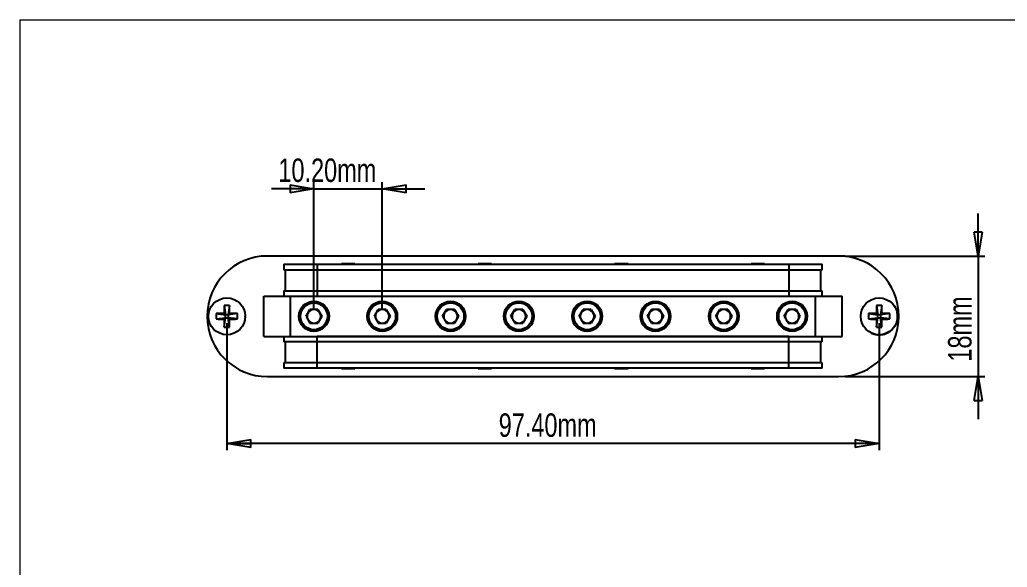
# Model space of a CAD drawing. Header units: millimetres. Extents: x 5 to 292, y 4 to 204.
# Drawn here: x 4.9 to 152.4, y 122.8 to 204.5 of the extents above; entities that cross this region are included whole.
import ezdxf

# ---------------------------------------------------------------- set-up
doc = ezdxf.new("R2010")
doc.units = ezdxf.units.MM
doc.layers.add('LAYER_1', color=179, linetype='Continuous')
doc.styles.add('SLDTEXTSTYLE0', font='TXT', dxfattribs={"width": 0.75})
doc.dimstyles.new('SLDDIMSTYLE0', dxfattribs={"dimtxt": 3.5, "dimasz": 3.556, "dimexe": 0, "dimexo": 0.0625, "dimgap": 0.875, "dimtad": 1, "dimrnd": 1e-09, "dimzin": 12, "dimdsep": 46, "dimtxsty": 'SLDTEXTSTYLE0', "dimblk1": 'CLOSED', "dimblk2": 'CLOSED', "dimsah": 1, "dimcen": 0.09, "dimadec": 0, "dimazin": 3, "dimtfac": 1, "dimtmove": 0, "dimatfit": 0, "dimldrblk": 'CLOSED', "dimfxl": 1, "dimfrac": 2, "dimtolj": 1, "dimtzin": 12, "dimarcsym": 0})
doc.dimstyles.new('SLDDIMSTYLE1', dxfattribs={"dimtxt": 3.5, "dimasz": 3.556, "dimexe": 0, "dimexo": 0.0625, "dimgap": 0.875, "dimtad": 1, "dimrnd": 1e-09, "dimzin": 4, "dimdsep": 46, "dimtxsty": 'SLDTEXTSTYLE0', "dimblk1": 'CLOSED', "dimblk2": 'CLOSED', "dimsah": 1, "dimcen": 0.09, "dimadec": 0, "dimazin": 1, "dimtfac": 1, "dimtofl": 0, "dimtmove": 0, "dimatfit": 3, "dimldrblk": 'CLOSED', "dimfxl": 1, "dimfrac": 2, "dimtolj": 1, "dimtzin": 12, "dimarcsym": 0})
doc.dimstyles.new('SLDDIMSTYLE2', dxfattribs={"dimtxt": 3.5, "dimasz": 3.556, "dimexe": 0, "dimexo": 0.0625, "dimgap": 0.875, "dimtad": 1, "dimrnd": 1e-09, "dimzin": 4, "dimdsep": 46, "dimtxsty": 'SLDTEXTSTYLE0', "dimblk1": 'CLOSED', "dimblk2": 'CLOSED', "dimsah": 1, "dimcen": 0.09, "dimadec": 0, "dimazin": 1, "dimtfac": 1, "dimtmove": 0, "dimatfit": 0, "dimldrblk": 'CLOSED', "dimfxl": 1, "dimfrac": 2, "dimtolj": 1, "dimtzin": 12, "dimarcsym": 0})

# ---------------------------------------------------------------- blocks, each defined once
blk = doc.blocks.new('_CLOSED')
at = {"color": 0, "linetype": 'ByBlock', "lineweight": -2}
for p, q in [((-1, 0.166667), (0, 0)), ((-1, 0.166667), (-1, -0.166667)), ((0, 0), (-1, -0.166667)), ((0, 0), (-1, 0))]:
    blk.add_line(p, q, dxfattribs=at)
blk = doc.blocks.new('_D_4')
at = {"layer": 'LAYER_1'}
for p, q in [((35.85, 159.22), (35.85, 140.22)), ((133.25, 159.22), (133.25, 140.22)), ((133.25, 141.22), (35.85, 141.22))]:
    blk.add_line(p, q, dxfattribs=at)
at = {"layer": 'LAYER_1', "xscale": 3.556, "yscale": 3.556, "rotation": 180}
blk.add_blockref('_CLOSED', (35.85, 141.22, 18.72), dxfattribs=at)
at = {"layer": 'LAYER_1', "xscale": 3.556, "yscale": 3.556}
blk.add_blockref('_CLOSED', (133.25, 141.22, 18.72), dxfattribs=at)
at = {"layer": 'LAYER_1', "insert": (76.44, 145.73), "char_height": 3.5, "attachment_point": 1, "style": 'SLDTEXTSTYLE0'}
blk.add_mtext('97.40mm', dxfattribs=at)
blk = doc.blocks.new('_D_5')
at = {"layer": 'LAYER_1'}
for p, q in [((48.85, 161.22), (48.85, 180.26)), ((59.05, 161.22), (59.05, 180.26)), ((48.85, 179.26), (42.5, 179.26)), ((48.85, 179.26), (59.05, 179.26)), ((59.05, 179.26), (65.4, 179.26))]:
    blk.add_line(p, q, dxfattribs=at)
at = {"layer": 'LAYER_1', "xscale": 3.556, "yscale": 3.556}
blk.add_blockref('_CLOSED', (48.85, 179.26, 18.72), dxfattribs=at)
at = {"layer": 'LAYER_1', "xscale": 3.556, "yscale": 3.556, "rotation": 180}
blk.add_blockref('_CLOSED', (59.05, 179.26, 18.72), dxfattribs=at)
at = {"layer": 'LAYER_1', "insert": (43.54, 183.77), "char_height": 3.5, "attachment_point": 1, "style": 'SLDTEXTSTYLE0'}
blk.add_mtext('10.20mm', dxfattribs=at)
blk = doc.blocks.new('_D_6')
at = {"layer": 'LAYER_1'}
for p, q in [((148.06, 169.22), (148.06, 175.57)), ((128.2, 169.22), (149.06, 169.22)), ((148.06, 169.22), (148.06, 151.22)), ((128.2, 151.22), (149.06, 151.22)), ((148.06, 151.22), (148.06, 144.87))]:
    blk.add_line(p, q, dxfattribs=at)
at = {"layer": 'LAYER_1', "xscale": 3.556, "yscale": 3.556}
for p, rotation in [((148.06, 169.22, 18.72), 270), ((148.06, 151.22, 18.72), 90)]:
    blk.add_blockref('_CLOSED', p, dxfattribs=dict(at, rotation=rotation))
at = {"layer": 'LAYER_1', "insert": (143.55, 153.45), "char_height": 3.5, "attachment_point": 1, "rotation": 90, "style": 'SLDTEXTSTYLE0'}
blk.add_mtext('18mm', dxfattribs=at)

msp = doc.modelspace()

# ---------------------------------------------------------------- linework, layer by layer
at = {"color": 7, "linetype": 'Continuous', "lineweight": 18}
for q in [(291.92, 204.48), (4.92, 4.48)]:
    msp.add_line((4.92, 204.48), q, dxfattribs=at)
at = {"color": 7, "linetype": 'Continuous', "lineweight": 25}
for p, q in [((127.203, 169.218), (41.903, 169.218)), ((44.353, 167.978), (44.353, 167.178)), ((44.353, 167.978), (49.353, 167.978)), ((44.353, 167.178), (49.353, 167.178)), ((44.553, 167.178), (44.553, 164.018)), ((49.353, 167.978), (49.353, 167.178)), ((49.353, 167.978), (119.753, 167.978)), ((49.353, 167.178), (119.753, 167.178)), ((49.353, 167.178), (49.353, 164.018)), ((52.953, 168.078), (52.953, 167.978)), ((52.953, 168.078), (54.953, 168.078)), ((54.953, 167.978), (54.953, 168.078)), ((73.353, 168.078), (73.353, 167.978)), ((73.353, 168.078), (75.353, 168.078)), ((75.353, 167.978), (75.353, 168.078)), ((93.753, 168.078), (93.753, 167.978)), ((93.753, 168.078), (95.753, 168.078)), ((95.753, 167.978), (95.753, 168.078)), ((114.153, 168.078), (114.153, 167.978)), ((114.153, 168.078), (116.153, 168.078)), ((116.153, 167.978), (116.153, 168.078)), ((119.753, 167.978), (119.753, 167.178)), ((119.753, 167.978), (124.753, 167.978)), ((119.753, 167.178), (124.753, 167.178)), ((119.753, 167.178), (119.753, 164.018)), ((124.553, 164.018), (124.553, 167.178)), ((124.753, 167.178), (124.753, 167.978)), ((44.353, 164.018), (44.353, 163.218)), ((44.353, 164.018), (49.353, 164.018)), ((49.353, 164.018), (49.353, 163.218)), ((49.353, 164.018), (119.753, 164.018)), ((119.753, 164.018), (119.753, 163.218)), ((119.753, 164.018), (124.753, 164.018)), ((124.753, 163.218), (124.753, 164.018)), ((41.353, 157.218), (41.353, 163.218)), ((41.353, 163.218), (45.353, 163.218)), ((45.353, 157.218), (45.353, 163.218)), ((45.353, 163.218), (123.753, 163.218)), ((49.353, 163.218), (119.753, 163.218)), ((123.753, 157.218), (123.753, 163.218)), ((123.753, 163.218), (127.753, 163.218)), ((127.753, 157.218), (127.753, 163.218)), ((35.454, 161.817), (35.645, 160.426)), ((36.251, 161.817), (36.06, 160.426)), ((47.672, 160.218), (48.262, 161.241)), ((49.443, 161.241), (48.262, 161.241)), ((49.443, 161.241), (50.033, 160.218)), ((57.872, 160.218), (58.462, 161.241)), ((59.643, 161.241), (58.462, 161.241)), ((59.643, 161.241), (60.233, 160.218)), ((68.072, 160.218), (68.662, 161.241)), ((69.843, 161.241), (68.662, 161.241)), ((69.843, 161.241), (70.433, 160.218)), ((78.272, 160.218), (78.862, 161.241)), ((80.043, 161.241), (78.862, 161.241)), ((80.043, 161.241), (80.633, 160.218)), ((88.472, 160.218), (89.062, 161.241)), ((90.243, 161.241), (89.062, 161.241)), ((90.243, 161.241), (90.833, 160.218)), ((98.672, 160.218), (99.262, 161.241)), ((100.443, 161.241), (99.262, 161.241)), ((100.443, 161.241), (101.033, 160.218)), ((108.872, 160.218), (109.462, 161.241)), ((110.643, 161.241), (109.462, 161.241)), ((110.643, 161.241), (111.233, 160.218)), ((119.072, 160.218), (119.662, 161.241)), ((120.843, 161.241), (119.662, 161.241)), ((120.843, 161.241), (121.433, 160.218)), ((132.854, 161.817), (133.045, 160.426)), ((133.651, 161.817), (133.46, 160.426)), ((34.253, 160.617), (35.645, 160.426)), ((34.253, 159.82), (35.645, 160.011)), ((35.44, 160.631), (35.645, 160.426)), ((35.645, 160.011), (35.44, 159.805)), ((35.454, 158.619), (35.645, 160.011)), ((35.645, 160.011), (35.645, 160.426)), ((36.06, 160.426), (35.645, 160.426)), ((35.645, 160.011), (36.06, 160.011)), ((36.06, 160.426), (36.266, 160.631)), ((37.452, 160.617), (36.06, 160.426)), ((36.06, 160.426), (36.06, 160.011)), ((36.251, 158.619), (36.06, 160.011)), ((36.266, 159.805), (36.06, 160.011)), ((37.452, 159.82), (36.06, 160.011)), ((38.595, 160.107), (38.601, 160.231)), ((47.672, 160.218), (48.262, 159.196)), ((50.033, 160.218), (49.443, 159.196)), ((57.872, 160.218), (58.462, 159.196)), ((60.233, 160.218), (59.643, 159.196)), ((68.072, 160.218), (68.662, 159.196)), ((70.433, 160.218), (69.843, 159.196)), ((78.272, 160.218), (78.862, 159.196)), ((80.633, 160.218), (80.043, 159.196)), ((88.472, 160.218), (89.062, 159.196)), ((90.833, 160.218), (90.243, 159.196)), ((98.672, 160.218), (99.262, 159.196)), ((101.033, 160.218), (100.443, 159.196)), ((108.872, 160.218), (109.462, 159.196)), ((111.233, 160.218), (110.643, 159.196)), ((119.072, 160.218), (119.662, 159.196)), ((121.433, 160.218), (120.843, 159.196)), ((131.653, 160.617), (133.045, 160.426)), ((131.653, 159.82), (133.045, 160.011)), ((132.84, 160.631), (133.045, 160.426)), ((133.045, 160.011), (132.84, 159.805)), ((132.854, 158.619), (133.045, 160.011)), ((133.045, 160.011), (133.045, 160.426)), ((133.46, 160.426), (133.045, 160.426)), ((133.045, 160.011), (133.46, 160.011)), ((133.46, 160.426), (133.666, 160.631)), ((134.852, 160.617), (133.46, 160.426)), ((133.46, 160.426), (133.46, 160.011)), ((133.651, 158.619), (133.46, 160.011)), ((133.666, 159.805), (133.46, 160.011)), ((134.852, 159.82), (133.46, 160.011)), ((48.262, 159.196), (49.443, 159.196)), ((58.462, 159.196), (59.643, 159.196)), ((68.662, 159.196), (69.843, 159.196)), ((78.862, 159.196), (80.043, 159.196)), ((89.062, 159.196), (90.243, 159.196)), ((99.262, 159.196), (100.443, 159.196)), ((109.462, 159.196), (110.643, 159.196)), ((119.662, 159.196), (120.843, 159.196)), ((135.135, 158.213), (135.147, 158.2)), ((41.353, 157.218), (45.353, 157.218)), ((44.353, 157.218), (44.353, 156.418)), ((49.353, 156.418), (44.353, 156.418)), ((44.553, 156.418), (44.553, 153.258)), ((45.353, 157.218), (123.753, 157.218)), ((49.353, 156.418), (49.353, 157.218)), ((119.753, 157.218), (49.353, 157.218)), ((119.753, 156.418), (49.353, 156.418)), ((49.353, 153.258), (49.353, 156.418)), ((119.753, 156.418), (119.753, 157.218)), ((124.753, 156.418), (119.753, 156.418)), ((119.753, 153.258), (119.753, 156.418)), ((123.753, 157.218), (127.753, 157.218)), ((124.553, 153.258), (124.553, 156.418)), ((124.753, 156.418), (124.753, 157.218)), ((44.353, 153.258), (44.353, 152.458)), ((49.353, 153.258), (44.353, 153.258)), ((49.353, 152.458), (44.353, 152.458)), ((49.353, 152.458), (49.353, 153.258)), ((119.753, 153.258), (49.353, 153.258)), ((119.753, 152.458), (49.353, 152.458)), ((52.953, 152.458), (52.953, 152.358)), ((54.953, 152.358), (52.953, 152.358)), ((54.953, 152.358), (54.953, 152.458)), ((73.353, 152.458), (73.353, 152.358)), ((75.353, 152.358), (73.353, 152.358)), ((75.353, 152.358), (75.353, 152.458)), ((93.753, 152.458), (93.753, 152.358)), ((95.753, 152.358), (93.753, 152.358)), ((95.753, 152.358), (95.753, 152.458)), ((114.153, 152.458), (114.153, 152.358)), ((116.153, 152.358), (114.153, 152.358)), ((116.153, 152.358), (116.153, 152.458)), ((119.753, 152.458), (119.753, 153.258)), ((124.753, 153.258), (119.753, 153.258)), ((124.753, 152.458), (119.753, 152.458)), ((124.753, 152.458), (124.753, 153.258)), ((41.903, 151.218), (127.203, 151.218))]:
    msp.add_line(p, q, dxfattribs=at)
for centre, radius in [((35.853, 160.218), 2.75), ((48.853, 160.218), 2.25), ((48.853, 160.218), 2), ((59.053, 160.218), 2.25), ((59.053, 160.218), 2), ((69.253, 160.218), 2.25), ((69.253, 160.218), 2), ((79.453, 160.218), 2.25), ((79.453, 160.218), 2), ((89.653, 160.218), 2.25), ((89.653, 160.218), 2), ((99.853, 160.218), 2.25), ((99.853, 160.218), 2), ((110.053, 160.218), 2.25), ((110.053, 160.218), 2), ((120.253, 160.218), 2.25), ((120.253, 160.218), 2), ((133.253, 160.218), 2.75)]:
    msp.add_circle(centre, radius, dxfattribs=at)
for centre, radius, start, end in [((41.903, 160.218), 9, 90, 270), ((127.203, 160.218), 9, 270, 90), ((116.455, 160.234), 81.017, 178.88028, 179.71937), ((35.853, 149.099), 12.724, 88.20558, 91.79442), ((-44.533, 160.237), 80.8, 0.27951, 1.12085), ((48.853, 160.218), 1.023, 90, 150), ((48.853, 160.218), 1.023, 30, 90), ((59.053, 160.218), 1.023, 90, 150), ((59.053, 160.218), 1.023, 30, 90), ((69.253, 160.218), 1.023, 90, 150), ((69.253, 160.218), 1.023, 30, 90), ((79.453, 160.218), 1.022, 90, 150), ((79.453, 160.218), 1.023, 30, 90), ((89.653, 160.218), 1.022, 90, 150), ((89.653, 160.218), 1.023, 30, 90), ((99.853, 160.218), 1.022, 90, 150), ((99.853, 160.218), 1.022, 30, 90), ((110.053, 160.218), 1.022, 90, 150), ((110.053, 160.218), 1.022, 30, 90), ((120.253, 160.218), 1.022, 90, 150), ((120.253, 160.218), 1.023, 30, 90), ((213.758, 160.235), 80.92, 178.87977, 179.71987), ((133.253, 149.099), 12.724, 88.20557, 91.79443), ((52.705, 160.235), 80.962, 0.28035, 1.12001), ((46.974, 160.218), 12.727, 178.20593, 181.79407), ((35.837, 79.618), 81.014, 90.28062, 91.11974), ((35.835, 240.649), 80.845, 268.87938, 269.72026), ((116.453, 160.202), 81.015, 180.28062, 181.11974), ((-44.531, 160.199), 80.798, 358.87914, 359.7205), ((35.869, 79.619), 81.013, 88.88026, 89.71939), ((35.871, 240.648), 80.844, 270.27973, 271.12062), ((24.737, 160.218), 12.722, 358.20521, 1.79479), ((48.853, 160.218), 1.023, 150, 210), ((48.853, 160.218), 1.022, 210, 270), ((48.853, 160.218), 1.022, 270, 330), ((48.853, 160.218), 1.022, 330, 30), ((59.053, 160.218), 1.023, 150, 210), ((59.053, 160.218), 1.022, 210, 270), ((59.053, 160.218), 1.022, 270, 330), ((59.053, 160.218), 1.023, 330, 30), ((69.253, 160.218), 1.023, 150, 210), ((69.253, 160.218), 1.022, 210, 270), ((69.253, 160.218), 1.022, 270, 330), ((69.253, 160.218), 1.023, 330, 30), ((79.453, 160.218), 1.022, 150, 210), ((79.453, 160.218), 1.023, 210, 270), ((79.453, 160.218), 1.023, 270, 330), ((79.453, 160.218), 1.023, 330, 30), ((89.653, 160.218), 1.022, 150, 210), ((89.653, 160.218), 1.023, 210, 270), ((89.653, 160.218), 1.023, 270, 330), ((89.653, 160.218), 1.023, 330, 30), ((99.853, 160.218), 1.022, 150, 210), ((99.853, 160.218), 1.023, 210, 270), ((99.853, 160.218), 1.023, 270, 330), ((99.853, 160.218), 1.022, 330, 30), ((110.053, 160.218), 1.022, 150, 210), ((110.053, 160.218), 1.023, 210, 270), ((110.053, 160.218), 1.023, 270, 330), ((110.053, 160.218), 1.023, 330, 30), ((120.253, 160.218), 1.022, 150, 210), ((120.253, 160.218), 1.023, 210, 270), ((120.253, 160.218), 1.023, 270, 330), ((120.253, 160.218), 1.023, 330, 30), ((144.372, 160.218), 12.725, 178.20566, 181.79434), ((133.237, 79.617), 81.015, 90.28062, 91.11973), ((133.235, 240.649), 80.845, 268.87939, 269.72026), ((213.756, 160.201), 80.917, 180.28012, 181.12024), ((52.707, 160.201), 80.96, 358.87998, 359.71966), ((133.269, 79.617), 81.015, 88.88027, 89.71938), ((133.271, 240.649), 80.845, 270.27974, 271.12061), ((122.134, 160.218), 12.724, 358.20557, 1.79443), ((35.853, 171.337), 12.724, 268.20558, 271.79442), ((133.253, 171.337), 12.724, 268.20557, 271.79443)]:
    msp.add_arc(centre, radius, start, end, dxfattribs=at)
for points, knots in [([(135.147, 158.2), (135.266, 158.323), (135.497, 158.564), (135.748, 158.985), (135.916, 159.413), (136.005, 159.83), (136.03, 160.223), (135.996, 160.687), (135.866, 161.186), (135.621, 161.67), (135.332, 162.049), (135.058, 162.322), (134.86, 162.448), (134.79, 162.492)], [0, 0, 0, 0, 0.1028912, 0.2016764, 0.2946135, 0.3804785, 0.4587629, 0.5318638, 0.6619937, 0.7677097, 0.858349, 0.9501299, 1, 1, 1, 1]), ([(132.112, 157.718), (132.245, 157.663), (132.461, 157.574), (132.784, 157.501), (133.101, 157.46), (133.456, 157.459), (133.857, 157.514), (134.279, 157.639), (134.733, 157.857), (135.005, 158.082), (135.147, 158.2)], [0, 0, 0, 0, 0.1320238, 0.2148773, 0.3045222, 0.4257967, 0.5406206, 0.6758512, 0.8300193, 1, 1, 1, 1])]:
    msp.add_open_spline(points, degree=3, knots=knots, dxfattribs=at)

# ---------------------------------------------------------------- dimensions: what is measured, and where the dimension line sits
at = {"layer": 'LAYER_1'}
for base, p1, p2, dimstyle, picture, middle in [((59.053, 179.261), (48.853, 160.218), (59.053, 160.218), 'SLDDIMSTYLE2', '_D_5', (53.732, 179.261)), ((35.853, 141.218), (133.253, 160.218), (35.853, 160.218), 'SLDDIMSTYLE1', '_D_4', (86.631, 141.218))]:
    dim = msp.add_linear_dim(base=base, p1=p1, p2=p2, dimstyle=dimstyle, dxfattribs=at)
    dim.commit()
    dim.dimension.update_dxf_attribs({"geometry": picture, "text_midpoint": middle, "dimtype": 160})
dim = msp.add_linear_dim(base=(148.06, 151.218), p1=(127.203, 169.218), p2=(127.203, 151.218), angle=90, dimstyle='SLDDIMSTYLE0', dxfattribs=at)
dim.commit()
dim.dimension.update_dxf_attribs({"geometry": '_D_6', "text_midpoint": (148.06, 160.41), "dimtype": 160})

doc.saveas('drawing.dxf')
